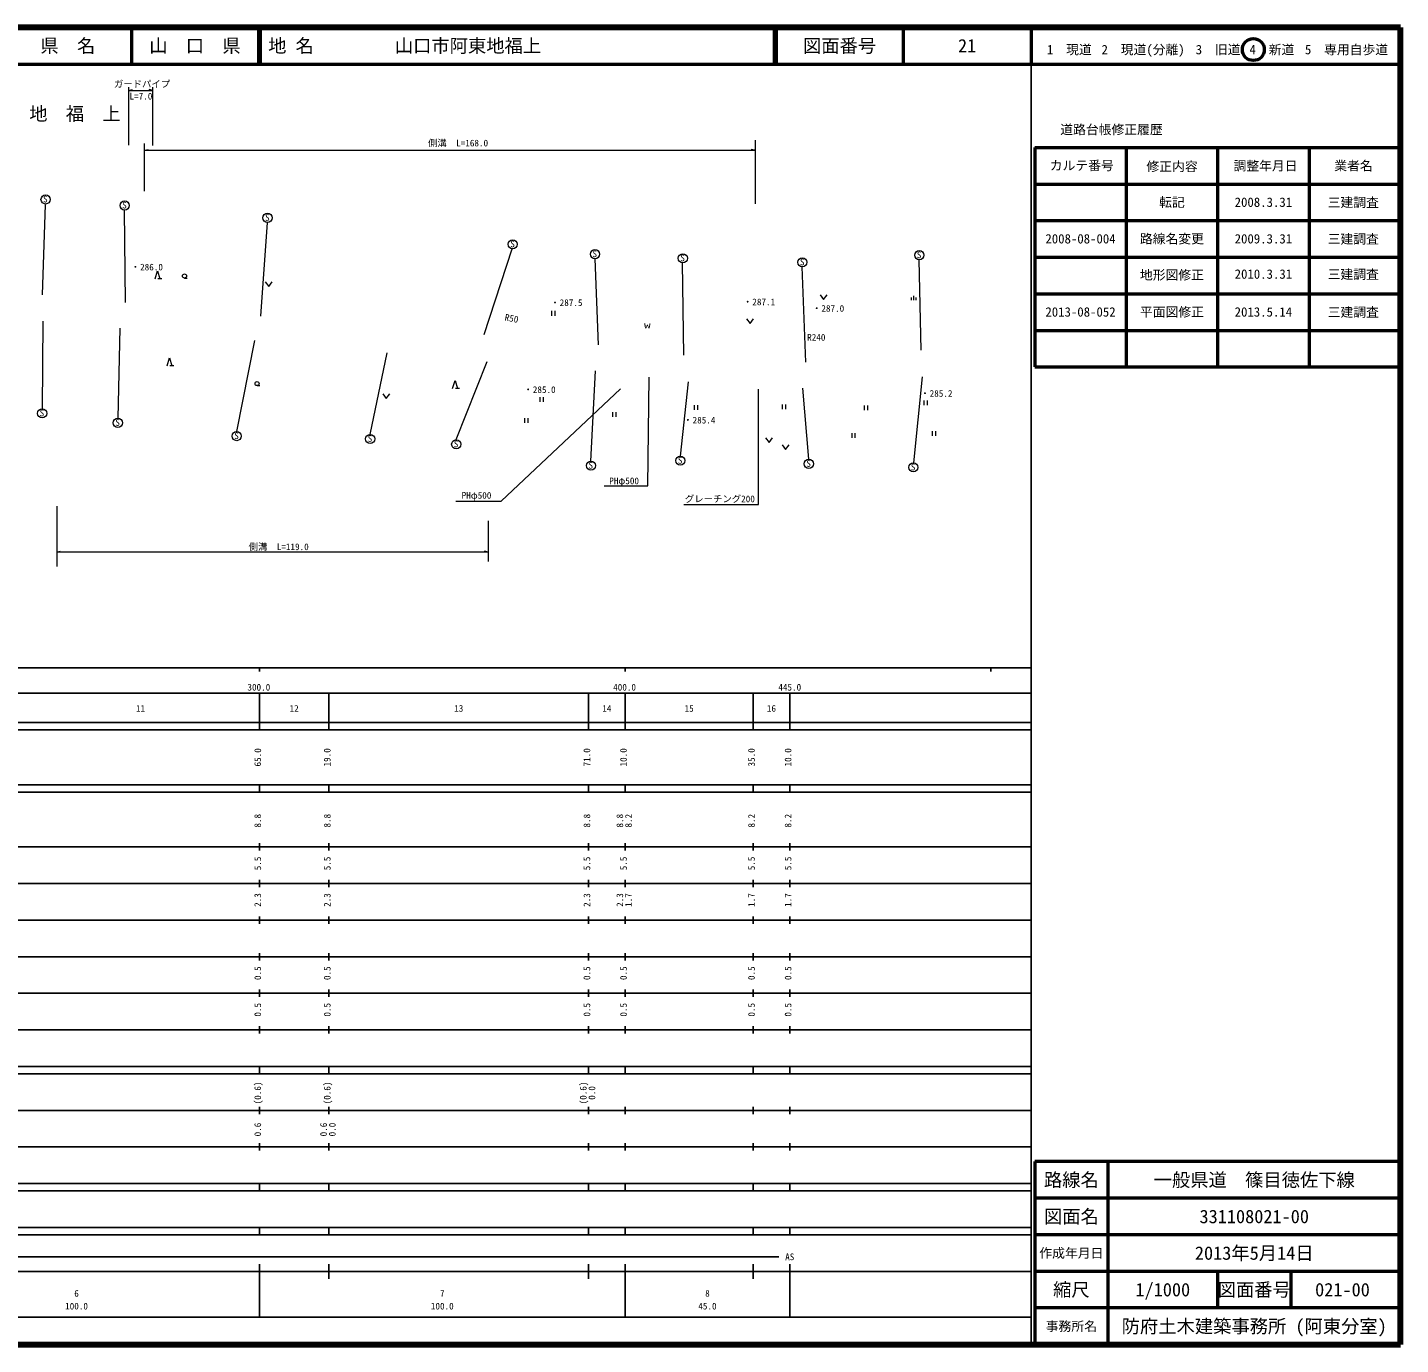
# Model space of a CAD drawing. Units: millimetres on the paper, with parts at other scales. Extents: x 40 to 680, y 20 to 380.
# Drawn here: x 304.6 to 680, y 20 to 380 of the extents above; entities that cross this region are included whole.
import ezdxf
from ezdxf.enums import TextEntityAlignment as Align

# ---------------------------------------------------------------- set-up
doc = ezdxf.new("R2010")
doc.units = ezdxf.units.MM
for name, color, linetype, lineweight in [('M-BGD', 7, 'Continuous', 13), ('M-STR-HTXT', 7, 'Continuous', 13), ('M-TTL', 2, 'Continuous', 140), ('M-TTL-BAND', 7, 'Continuous', 25), ('M-TTL-FRAM', 2, 'Continuous', 50), ('M-TTL-LINE', 7, 'Continuous', 50)]:
    doc.layers.add(name, color=color, linetype=linetype, lineweight=lineweight)
doc.layers.add('M-BMK-HTXT', color=7, linetype='Continuous')
doc.layers.add('M-TTL-TXT', color=7, linetype='Continuous')
doc.styles.add('ＭＳ ゴシック', font='')
doc.styles.get('ＭＳ ゴシック').set_extended_font_data('MS Gothic')

msp = doc.modelspace()

# ---------------------------------------------------------------- linework, layer by layer
at = {"layer": 'M-BGD'}
for p, q in [((308.699, 306.957), (309.52, 331.617)), ((331.351, 304.826), (331.14, 330.086)), ((368.361, 301.055), (370.189, 326.707)), ((429.429, 296.072), (437.135, 319.491)), ((460.686, 293.212), (459.773, 316.782)), ((484.048, 290.432), (483.709, 315.658)), ((548.913, 291.77), (548.412, 316.503)), ((339.496, 311.324), (340.145, 313.487)), ((340.145, 313.487), (340.794, 311.324)), ((517.428, 288.49), (516.407, 314.56)), ((341.335, 311.324), (340.253, 311.324)), ((347.518, 311.513), (348.268, 311.513)), ((369.588, 310.505), (370.544, 309.231)), ((370.544, 309.231), (371.499, 310.505)), ((521.313, 306.947), (522.269, 305.673)), ((522.269, 305.673), (523.224, 306.947)), ((546.306, 305.441), (546.306, 306.191)), ((546.931, 305.441), (546.931, 306.691)), ((547.556, 305.441), (547.556, 306.191)), ((447.859, 302.52), (447.859, 301.22)), ((448.834, 301.22), (448.834, 302.52)), ((501.202, 300.38), (502.157, 299.106)), ((502.157, 299.106), (503.113, 300.38)), ((308.789, 299.723), (308.593, 275.776)), ((329.841, 297.808), (329.281, 273.177)), ((366.687, 294.48), (361.717, 269.553)), ((342.78, 287.519), (343.429, 289.682)), ((343.429, 289.682), (344.078, 287.519)), ((402.85, 291.089), (398.197, 268.789)), ((344.618, 287.519), (343.537, 287.519)), ((430.216, 288.624), (421.734, 267.319)), ((459.827, 286.116), (458.569, 261.481)), ((367.356, 282.099), (368.106, 282.099)), ((420.831, 281.362), (421.48, 283.525)), ((421.48, 283.525), (422.129, 281.362)), ((485.263, 283.18), (483.01, 262.841)), ((549.206, 284.469), (546.795, 261.015)), ((401.739, 279.859), (402.695, 278.585)), ((402.695, 278.585), (403.65, 279.859)), ((422.67, 281.362), (421.588, 281.362)), ((444.712, 278.988), (444.712, 277.688)), ((445.687, 277.688), (445.687, 278.988)), ((516.49, 281.408), (518.095, 261.963)), ((549.647, 278.03), (549.647, 276.73)), ((550.622, 276.73), (550.622, 278.03)), ((464.55, 274.884), (464.55, 273.584)), ((465.525, 273.584), (465.525, 274.884)), ((486.851, 276.799), (486.851, 275.499)), ((487.826, 275.499), (487.826, 276.799)), ((510.93, 276.936), (510.93, 275.636)), ((511.905, 275.636), (511.905, 276.936)), ((533.367, 276.662), (533.367, 275.362)), ((534.342, 275.362), (534.342, 276.662)), ((440.471, 273.242), (440.471, 271.942)), ((441.446, 271.942), (441.446, 273.242)), ((506.401, 267.819), (507.356, 266.545)), ((507.356, 266.545), (508.312, 267.819)), ((529.946, 269.138), (529.946, 267.838)), ((530.921, 267.838), (530.921, 269.138)), ((551.973, 269.685), (551.973, 268.385)), ((552.948, 268.385), (552.948, 269.685)), ((510.915, 265.904), (511.871, 264.63)), ((511.871, 264.63), (512.826, 265.904))]:
    msp.add_line(p, q, dxfattribs=at)
for centre, radius in [((309.531, 332.991), 1.25), ((331.153, 331.336), 1.25), ((370.222, 327.956), 1.25), ((437.268, 320.734), 1.25), ((459.744, 318.031), 1.25), ((483.764, 316.906), 1.25), ((516.463, 315.809), 1.25), ((548.421, 317.753), 1.25), ((347.518, 312.076), 0.562), ((367.356, 282.661), 0.562), ((308.593, 274.526), 1.25), ((329.281, 271.927), 1.25), ((361.796, 268.303), 1.25), ((398.276, 267.539), 1.25), ((421.813, 266.069), 1.25), ((483.089, 261.593), 1.25), ((458.648, 260.231), 1.25), ((518.215, 260.719), 1.25), ((546.772, 259.765), 1.25)]:
    msp.add_circle(centre, radius, dxfattribs=at)
at = {"layer": 'M-STR-HTXT'}
for p, q in [((332.312, 347.785), (332.312, 363.676)), ((332.312, 362.783), (333.312, 363.033)), ((332.312, 362.783), (338.863, 362.783)), ((338.863, 362.783), (337.863, 363.033)), ((338.863, 347.751), (338.863, 363.676)), ((503.556, 349.225), (503.556, 331.763)), ((336.557, 335.242), (336.557, 348.305)), ((336.557, 346.439), (337.557, 346.689)), ((336.557, 346.439), (503.465, 346.439)), ((503.465, 346.439), (502.465, 346.689)), ((312.592, 249.188), (312.592, 232.659)), ((430.55, 245.185), (430.55, 233.988)), ((312.592, 236.587), (313.592, 236.837)), ((430.55, 236.587), (312.592, 236.587)), ((430.55, 236.587), (429.55, 236.837))]:
    msp.add_line(p, q, dxfattribs=at)
for points in [[(462.299, 254.687), (474.156, 254.687), (474.521, 284.391)], [(421.712, 250.491), (434.116, 250.491), (466.768, 281.229)], [(484.052, 249.61), (504.437, 249.61), (504.422, 281.137)]]:
    msp.add_lwpolyline(points, dxfattribs=at)
at = {"layer": 'M-TTL'}
for p, q in [((680, 380), (40, 380)), ((680, 20), (680, 380)), ((40, 20), (680, 20))]:
    msp.add_line(p, q, dxfattribs=at)
at = {"layer": 'M-TTL-BAND'}
for p, q in [((579, 20), (579, 370)), ((40, 205), (579, 205)), ((368, 205), (368, 204)), ((468, 205), (468, 204)), ((568, 205), (568, 204)), ((68, 198), (579, 198)), ((368, 188), (368, 198)), ((387, 188), (387, 198)), ((458, 188), (458, 198)), ((468, 188), (468, 198)), ((503, 188), (503, 198)), ((513, 188), (513, 198)), ((40, 190), (579, 190)), ((40, 188), (579, 188)), ((40, 173), (579, 173)), ((368, 171), (368, 173)), ((387, 171), (387, 173)), ((458, 171), (458, 173)), ((468, 171), (468, 173)), ((503, 171), (503, 173)), ((513, 171), (513, 173)), ((40, 171), (579, 171)), ((40, 156), (579, 156)), ((368, 155), (368, 157)), ((387, 155), (387, 157)), ((458, 155), (458, 157)), ((468, 155), (468, 157)), ((503, 155), (503, 157)), ((513, 155), (513, 157)), ((368, 145), (368, 147)), ((387, 145), (387, 147)), ((458, 145), (458, 147)), ((468, 145), (468, 147)), ((503, 145), (503, 147)), ((513, 145), (513, 147)), ((46, 146), (579, 146)), ((52, 136), (579, 136)), ((368, 135), (368, 137)), ((387, 135), (387, 137)), ((458, 135), (458, 137)), ((468, 135), (468, 137)), ((503, 135), (503, 137)), ((513, 135), (513, 137)), ((46, 126), (579, 126)), ((368, 125), (368, 127)), ((387, 125), (387, 127)), ((458, 125), (458, 127)), ((468, 125), (468, 127)), ((503, 125), (503, 127)), ((513, 125), (513, 127)), ((368, 115), (368, 117)), ((387, 115), (387, 117)), ((458, 115), (458, 117)), ((468, 115), (468, 117)), ((503, 115), (503, 117)), ((513, 115), (513, 117)), ((52, 116), (579, 116)), ((46, 106), (579, 106)), ((368, 105), (368, 107)), ((387, 105), (387, 107)), ((458, 105), (458, 107)), ((468, 105), (468, 107)), ((503, 105), (503, 107)), ((513, 105), (513, 107)), ((40, 96), (579, 96)), ((40, 94), (579, 94)), ((368, 94), (368, 96)), ((387, 94), (387, 96)), ((458, 94), (458, 96)), ((468, 94), (468, 96)), ((503, 94), (503, 96)), ((513, 94), (513, 96)), ((49, 84), (579, 84)), ((368, 83), (368, 85)), ((387, 83), (387, 85)), ((458, 83), (458, 85)), ((468, 83), (468, 85)), ((503, 83), (503, 85)), ((513, 83), (513, 85)), ((40, 74), (579, 74)), ((368, 73), (368, 75)), ((387, 73), (387, 75)), ((458, 73), (458, 75)), ((468, 73), (468, 75)), ((503, 73), (503, 75)), ((513, 73), (513, 75)), ((40, 64), (579, 64)), ((368, 62), (368, 64)), ((387, 62), (387, 64)), ((458, 62), (458, 64)), ((468, 62), (468, 64)), ((503, 62), (503, 64)), ((513, 62), (513, 64)), ((40, 62), (579, 62)), ((40, 52), (579, 52)), ((40, 50), (579, 50)), ((368, 50), (368, 52)), ((387, 50), (387, 52)), ((458, 50), (458, 52)), ((468, 50), (468, 52)), ((503, 50), (503, 52)), ((513, 50), (513, 52)), ((110.5, 44), (510, 44)), ((368, 27.5), (368, 42)), ((387, 38), (387, 42)), ((458, 38), (458, 42)), ((468, 27.5), (468, 42)), ((503, 38), (503, 42)), ((513, 27.5), (513, 42)), ((40, 40), (579, 40)), ((68, 27.5), (579, 27.5))]:
    msp.add_line(p, q, dxfattribs=at)
at = {"layer": 'M-TTL-FRAM'}
for p, q in [((580, 347.197), (580, 287.197)), ((580, 347.197), (680, 347.197)), ((580, 287.197), (680, 287.197)), ((680, 70), (580, 70)), ((580, 70), (580, 20))]:
    msp.add_line(p, q, dxfattribs=at)
at = {"layer": 'M-TTL-LINE'}
for p, q in [((333, 380), (333, 370)), ((367.75, 380), (367.75, 370)), ((368.25, 380), (368.25, 370)), ((508.747, 380), (508.747, 370)), ((509.247, 380), (509.247, 370)), ((543.997, 380), (543.997, 370)), ((579, 380), (579, 370)), ((40, 370), (680, 370)), ((605, 347.197), (605, 287.197)), ((630, 347.197), (630, 287.197)), ((655, 347.197), (655, 287.197)), ((580, 337.197), (680, 337.197)), ((580, 327.197), (680, 327.197)), ((580, 317.197), (680, 317.197)), ((580, 307.197), (680, 307.197)), ((580, 297.197), (680, 297.197)), ((600, 70), (600, 20)), ((680, 60), (580, 60)), ((680, 50), (580, 50)), ((680, 40), (580, 40)), ((630, 40), (630, 30)), ((650, 40), (650, 30)), ((680, 30), (580, 30))]:
    msp.add_line(p, q, dxfattribs=at)
msp.add_circle((639.745, 373.958), 3, dxfattribs=at)

# ---------------------------------------------------------------- texts
at = {"layer": 'M-BGD', "style": 'ＭＳ ゴシック'}
for p in [(308.853, 331.617), (330.474, 329.963), (369.544, 326.583), (436.589, 319.36), (459.066, 316.658), (483.085, 315.533), (515.784, 314.435), (547.742, 316.379), (307.914, 273.152), (328.603, 270.553), (361.118, 266.93), (397.597, 266.166), (421.134, 264.696), (457.97, 258.858), (482.411, 260.22), (517.536, 259.346), (546.094, 258.391)]:
    msp.add_text('S', height=1.833, dxfattribs=at).set_placement(p, align=Align.BOTTOM_LEFT)
for s, p in [('・286.0', (337.215, 314.509)), ('・287.5', (451.935, 304.785)), ('・287.1', (504.608, 304.983)), ('・287.0', (523.488, 303.204)), ('R240', (520.261, 295.305)), ('・285.0', (444.588, 281.005)), ('・285.2', (553.095, 279.968)), ('・285.4', (488.272, 272.672))]:
    msp.add_text(s, height=1.833, dxfattribs=at).set_placement(p, align=Align.MIDDLE_CENTER)
msp.add_text('R50', height=1.833, rotation=349.632, dxfattribs=at).set_placement((436.962, 300.488), align=Align.MIDDLE_CENTER)
at = {"layer": 'M-BGD', "style": 'ＭＳ ゴシック', "width": 2}
msp.add_text('W', height=1.32, dxfattribs=at).set_placement((473.166, 297.378), align=Align.BOTTOM_LEFT)
at = {"layer": 'M-BMK-HTXT', "style": 'ＭＳ ゴシック'}
msp.add_text('地\u3000福\u3000上', height=3.666, dxfattribs=at).set_placement((317.559, 356.41), align=Align.MIDDLE_CENTER)
at = {"layer": 'M-STR-HTXT', "style": 'ＭＳ ゴシック'}
for s, p in [('ガードパイプ', (328.206, 363.091)), ('L=7.0', (332.499, 359.759)), ('側溝\u3000L=168.0', (414.099, 346.942)), ('側溝\u3000L=119.0', (365.056, 236.587))]:
    msp.add_text(s, height=1.833, dxfattribs=at).set_placement(p, align=Align.BOTTOM_LEFT)
for s, p in [('PHφ500', (467.717, 256.072)), ('PHφ500', (427.357, 252.105)), ('グレーチング200', (493.893, 251.147))]:
    msp.add_text(s, height=1.833, dxfattribs=at).set_placement(p, align=Align.MIDDLE_CENTER)
at = {"layer": 'M-TTL-BAND', "style": 'ＭＳ ゴシック'}
for s, p in [('300.0', (367.844, 198.195)), ('400.0', (467.844, 198.195)), ('445.0', (513, 198.195)), ('11', (335.5, 192.405)), ('12', (377.5, 192.405)), ('13', (422.5, 192.405)), ('14', (463, 192.405)), ('15', (485.5, 192.405)), ('16', (508, 192.405)), ('AS', (513, 42.5)), ('6', (318, 32.523)), ('7', (418, 32.523)), ('8', (490.5, 32.523)), ('100.0', (318, 29.033)), ('100.0', (418, 29.033)), ('45.0', (490.5, 29.033))]:
    msp.add_text(s, height=1.833, dxfattribs=at).set_placement(p, align=Align.BOTTOM_CENTER)
for s, p in [('65.0', (369, 180.5)), ('19.0', (388, 180.5)), ('71.0', (459, 180.5)), ('10.0', (469, 180.5)), ('35.0', (504, 180.5)), ('10.0', (514, 180.5)), ('8.8', (369, 163.174)), ('8.8', (388, 163.174)), ('8.8', (459, 163.174)), ('8.8', (468, 163.174)), ('8.2', (470.37, 163.174)), ('8.2', (504, 163.174)), ('8.2', (514, 163.174)), ('5.5', (369, 151.5)), ('5.5', (388, 151.5)), ('5.5', (459, 151.5)), ('5.5', (469, 151.5)), ('5.5', (504, 151.5)), ('5.5', (514, 151.5)), ('2.3', (369, 141.5)), ('2.3', (388, 141.5)), ('2.3', (459, 141.5)), ('2.3', (468, 141.5)), ('1.7', (470.37, 141.5)), ('1.7', (504, 141.5)), ('1.7', (514, 141.5)), ('0.5', (369, 121.5)), ('0.5', (388, 121.5)), ('0.5', (459, 121.5)), ('0.5', (469, 121.5)), ('0.5', (504, 121.5)), ('0.5', (514, 121.5)), ('0.5', (369, 111.5)), ('0.5', (388, 111.5)), ('0.5', (459, 111.5)), ('0.5', (469, 111.5)), ('0.5', (504, 111.5)), ('0.5', (514, 111.5)), ('(0.6)', (369, 88.764)), ('(0.6)', (388, 88.764)), ('(0.6)', (458, 88.764)), ('0.0', (460.37, 88.764)), ('0.6', (369, 78.764)), ('0.6', (387, 78.764)), ('0.0', (389.37, 78.764))]:
    msp.add_text(s, height=1.833, rotation=90, dxfattribs=at).set_placement(p, align=Align.BOTTOM_CENTER)
at = {"layer": 'M-TTL-TXT', "style": 'ＭＳ ゴシック'}
for s, height, p in [('県\u3000名', 3.666, (315.625, 375)), ('山\u3000口\u3000県', 3.666, (350.375, 375)), ('図面番号', 3.666, (526.622, 375)), ('21', 3.666, (561.497, 375)), ('1\u3000現道', 2.566, (589.448, 373.958)), ('2\u3000現道(分離)', 2.566, (609.619, 373.958)), ('3\u3000旧道', 2.566, (630.121, 373.958)), ('4\u3000新道', 2.566, (644.824, 373.958)), ('5\u3000専用自歩道', 2.566, (665.228, 373.958)), ('道路台帳修正履歴', 2.566, (600.968, 352.113)), ('カルテ番号', 2.566, (592.839, 342.277)), ('修正内容', 2.566, (617.509, 342.023)), ('調整年月日', 2.566, (643.089, 342.197)), ('業者名', 2.566, (667.134, 342.197)), ('転記', 2.566, (617.5, 332.245)), ('2008.3.31', 2.566, (642.5, 332.245)), ('三建調査', 2.566, (667.077, 332.189)), ('2008-08-004', 2.566, (592.5, 322.245)), ('路線名変更', 2.566, (617.5, 322.245)), ('2009.3.31', 2.566, (642.5, 322.245)), ('三建調査', 2.566, (667.077, 322.189)), ('地形図修正', 2.566, (617.5, 312.367)), ('2010.3.31', 2.566, (642.5, 312.6)), ('三建調査', 2.566, (667.077, 312.543)), ('2013-08-052', 2.566, (592.5, 302.245)), ('平面図修正', 2.566, (617.5, 302.245)), ('2013.5.14', 2.566, (642.5, 302.245)), ('三建調査', 2.566, (667.077, 302.189)), ('路線名', 3.666, (590, 65)), ('路線名', 3.666, (590, 65)), ('一般県道\u3000篠目徳佐下線', 3.666, (640, 65)), ('図面名', 3.666, (590, 55)), ('図面名', 3.666, (590, 55)), ('331108021-00', 3.666, (640, 55)), ('作成年月日', 2.566, (590, 45)), ('作成年月日', 2.566, (590, 45)), ('2013年5月14日', 3.666, (640, 45)), ('縮尺', 3.666, (590, 35)), ('縮尺', 3.666, (590, 35)), ('1/1000', 3.666, (615, 35)), ('図面番号', 3.666, (640, 35)), ('図面番号', 3.666, (640, 35)), ('021-00', 3.666, (664.125, 35)), ('事務所名', 2.566, (590, 25)), ('事務所名', 2.566, (590, 25)), ('防府土木建築事務所 (阿東分室)', 3.666, (640, 25))]:
    msp.add_text(s, height=height, dxfattribs=at).set_placement(p, align=Align.MIDDLE_CENTER)
for s, p in [('地 名', (370.38, 375)), ('山口市阿東地福上', (405.024, 375))]:
    msp.add_text(s, height=3.666, dxfattribs=at).set_placement(p, align=Align.MIDDLE_LEFT)

doc.saveas('drawing.dxf')
